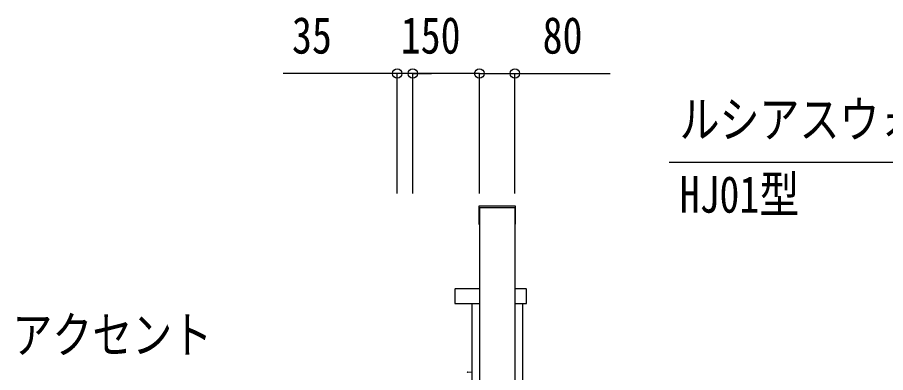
# Model space of a CAD drawing. Units: millimetres, scale not verified. Extents: x -10512 to 10513, y -7425 to 7425.
# Drawn here: x 2937 to 4892, y -113 to 686 of the extents above; entities that cross this region are included whole.
import ezdxf
from ezdxf.enums import TextEntityAlignment as Align

# ---------------------------------------------------------------- set-up
doc = ezdxf.new("R2010")
doc.units = ezdxf.units.MM
doc.header["$LTSCALE"] = 40
for name, color, linetype in [('0-3_YKK_13', 4, 'Continuous'), ('0-4_YKK_A1', 4, 'Continuous'), ('0-5_YKK_D', 6, 'Continuous')]:
    doc.layers.add(name, color=color, linetype=linetype)
doc.styles.add('ＭＳ ゴシック', font='')
doc.styles.get('ＭＳ ゴシック').set_extended_font_data('MS Gothic')

msp = doc.modelspace()

# ---------------------------------------------------------------- linework, layer by layer
at = {"layer": '0-3_YKK_13'}
for p, q in [((3975.75, 260.84), (3975.75, 221.64)), ((4057.75, 261.84), (3976.75, 261.84)), ((3976.75, 257.69), (3976.75, 221.17)), ((4057.45, 257.99), (3977.05, 257.99)), ((4057.75, 221.17), (4057.75, 257.69)), ((4058.75, 221.64), (4058.75, 260.84)), ((3976.75, 220.64), (3977.25, 220.64)), ((3977.05, 220.87), (3977.25, 220.87)), ((4057.25, 220.87), (4057.45, 220.87)), ((4057.25, 220.64), (4057.75, 220.64)), ((3921.75, 74.4), (3921.75, 43.4)), ((3977.25, 75.4), (3922.75, 75.4)), ((4082.75, 75.4), (4057.25, 75.4)), ((4083.75, 43.4), (4083.75, 74.4)), ((3922.75, 42.4), (3977.25, 42.4)), ((4057.25, 42.4), (4082.75, 42.4)), ((3951.23, -111.56), (3960.25, -110.77))]:
    msp.add_line(p, q, dxfattribs=at)
for centre, radius, start, end in [((3976.75, 260.84), 1, 90, 180), ((3977.05, 257.69), 0.3, 90, 180), ((4057.45, 257.69), 0.3, 0, 90), ((4057.75, 260.84), 1, 0, 90), ((3976.75, 221.64), 1, 180, 270), ((3977.05, 221.17), 0.3, 180, 270), ((4057.45, 221.17), 0.3, 270, 0), ((4057.75, 221.64), 1, 270, 0), ((3922.75, 74.4), 1, 90, 180), ((4082.75, 74.4), 1, 0, 90), ((3922.75, 43.4), 1, 180, 270), ((4082.75, 43.4), 1, 270, 0), ((3951.34, -112.88), 1.33, 94.96598, 179.99281)]:
    msp.add_arc(centre, radius, start, end, dxfattribs=at)
at = {"layer": '0-4_YKK_A1'}
msp.add_line((3960.25, 42.4), (3960.25, -725.1), dxfattribs=at)
for points in [[(3977.25, 257.99), (3977.25, -1425.1), (3977.25, -1875.1)], [(4057.25, 257.99), (4057.25, -1425.1), (4057.25, -1875.1)], [(4074.25, 42.4), (4074.25, -1425.1), (4074.25, -1525.1)]]:
    msp.add_lwpolyline(points, dxfattribs=at)
at = {"layer": '0-5_YKK_D'}
for p, q in [((3792.25, 559.9), (3535.25, 559.9)), ((3792.25, 289.9), (3792.25, 560.9)), ((3827.25, 559.9), (3792.25, 559.9)), ((3827.25, 289.9), (3827.25, 560.9)), ((3827.25, 289.9), (3827.25, 560.9)), ((3827.25, 559.9), (3869.75, 559.9)), ((3977.25, 559.9), (3827.25, 559.9)), ((3977.25, 289.9), (3977.25, 560.9)), ((3977.25, 289.9), (3977.25, 560.9)), ((4057.25, 289.9), (4057.25, 560.9))]:
    msp.add_line(p, q, dxfattribs=at)
for points in [[(3977.25, 559.9), (4057.25, 559.9), (4271.75, 559.9)], [(5615.24, 74.9), (5582.69, 102.22), (5275.59, 359.9), (4405.14, 359.9)]]:
    msp.add_lwpolyline(points, dxfattribs=at)
for centre in [(3792.25, 559.9), (3827.25, 559.9), (3827.25, 559.9), (3977.25, 559.9), (3977.25, 559.9), (4057.25, 559.9)]:
    msp.add_circle(centre, 10.62, dxfattribs=at)

# ---------------------------------------------------------------- texts
at = {"layer": '0-5_YKK_D', "style": 'ＭＳ ゴシック', "width": 0.8}
for s, p in [('35', (3555.25, 579.9)), ('150', (3800.25, 579.9)), ('80', (4119.75, 579.9)), ('ルシアスウォール', (4428.31, 390.87)), ('HJ01型', (4428.31, 222.12)), ('アクセント', (2925.46, -93.68))]:
    msp.add_text(s, height=82.48, dxfattribs=at).set_placement(p, align=Align.BOTTOM_LEFT)

doc.saveas('drawing.dxf')
